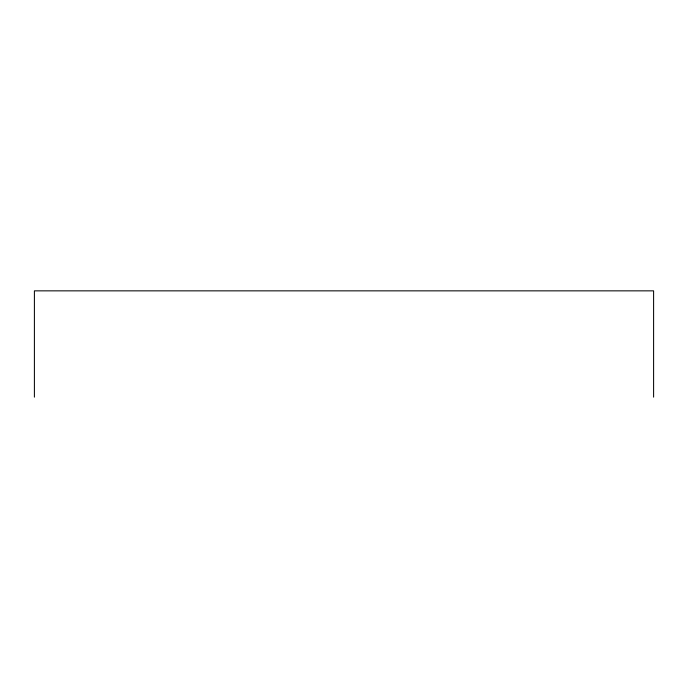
<?xml version="1.0" encoding="UTF-8"?>
<svg xmlns="http://www.w3.org/2000/svg" width="688" height="688" viewBox="0 0 688 688"><rect width="100%" height="100%" fill="white"/><g stroke="black" fill="none" stroke-linecap="round" stroke-linejoin="round"><path stroke-width="1.03" d="M653.6 397.148L653.6 290.852L34.4 290.852L34.4 397.148"/></g></svg>
